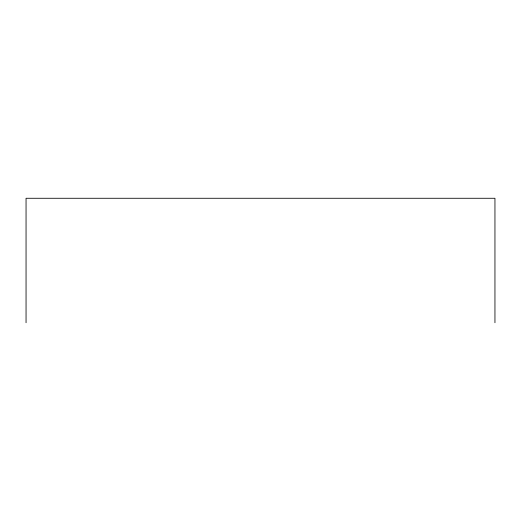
<?xml version="1.0" encoding="UTF-8"?>
<svg xmlns="http://www.w3.org/2000/svg" width="521" height="521" viewBox="0 0 521 521"><rect width="100%" height="100%" fill="white"/><g stroke="black" fill="none" stroke-linecap="round" stroke-linejoin="round"><path stroke-width="0.78" d="M494.95 322.727L494.95 198.273L26.05 198.273L26.05 322.727"/></g></svg>
